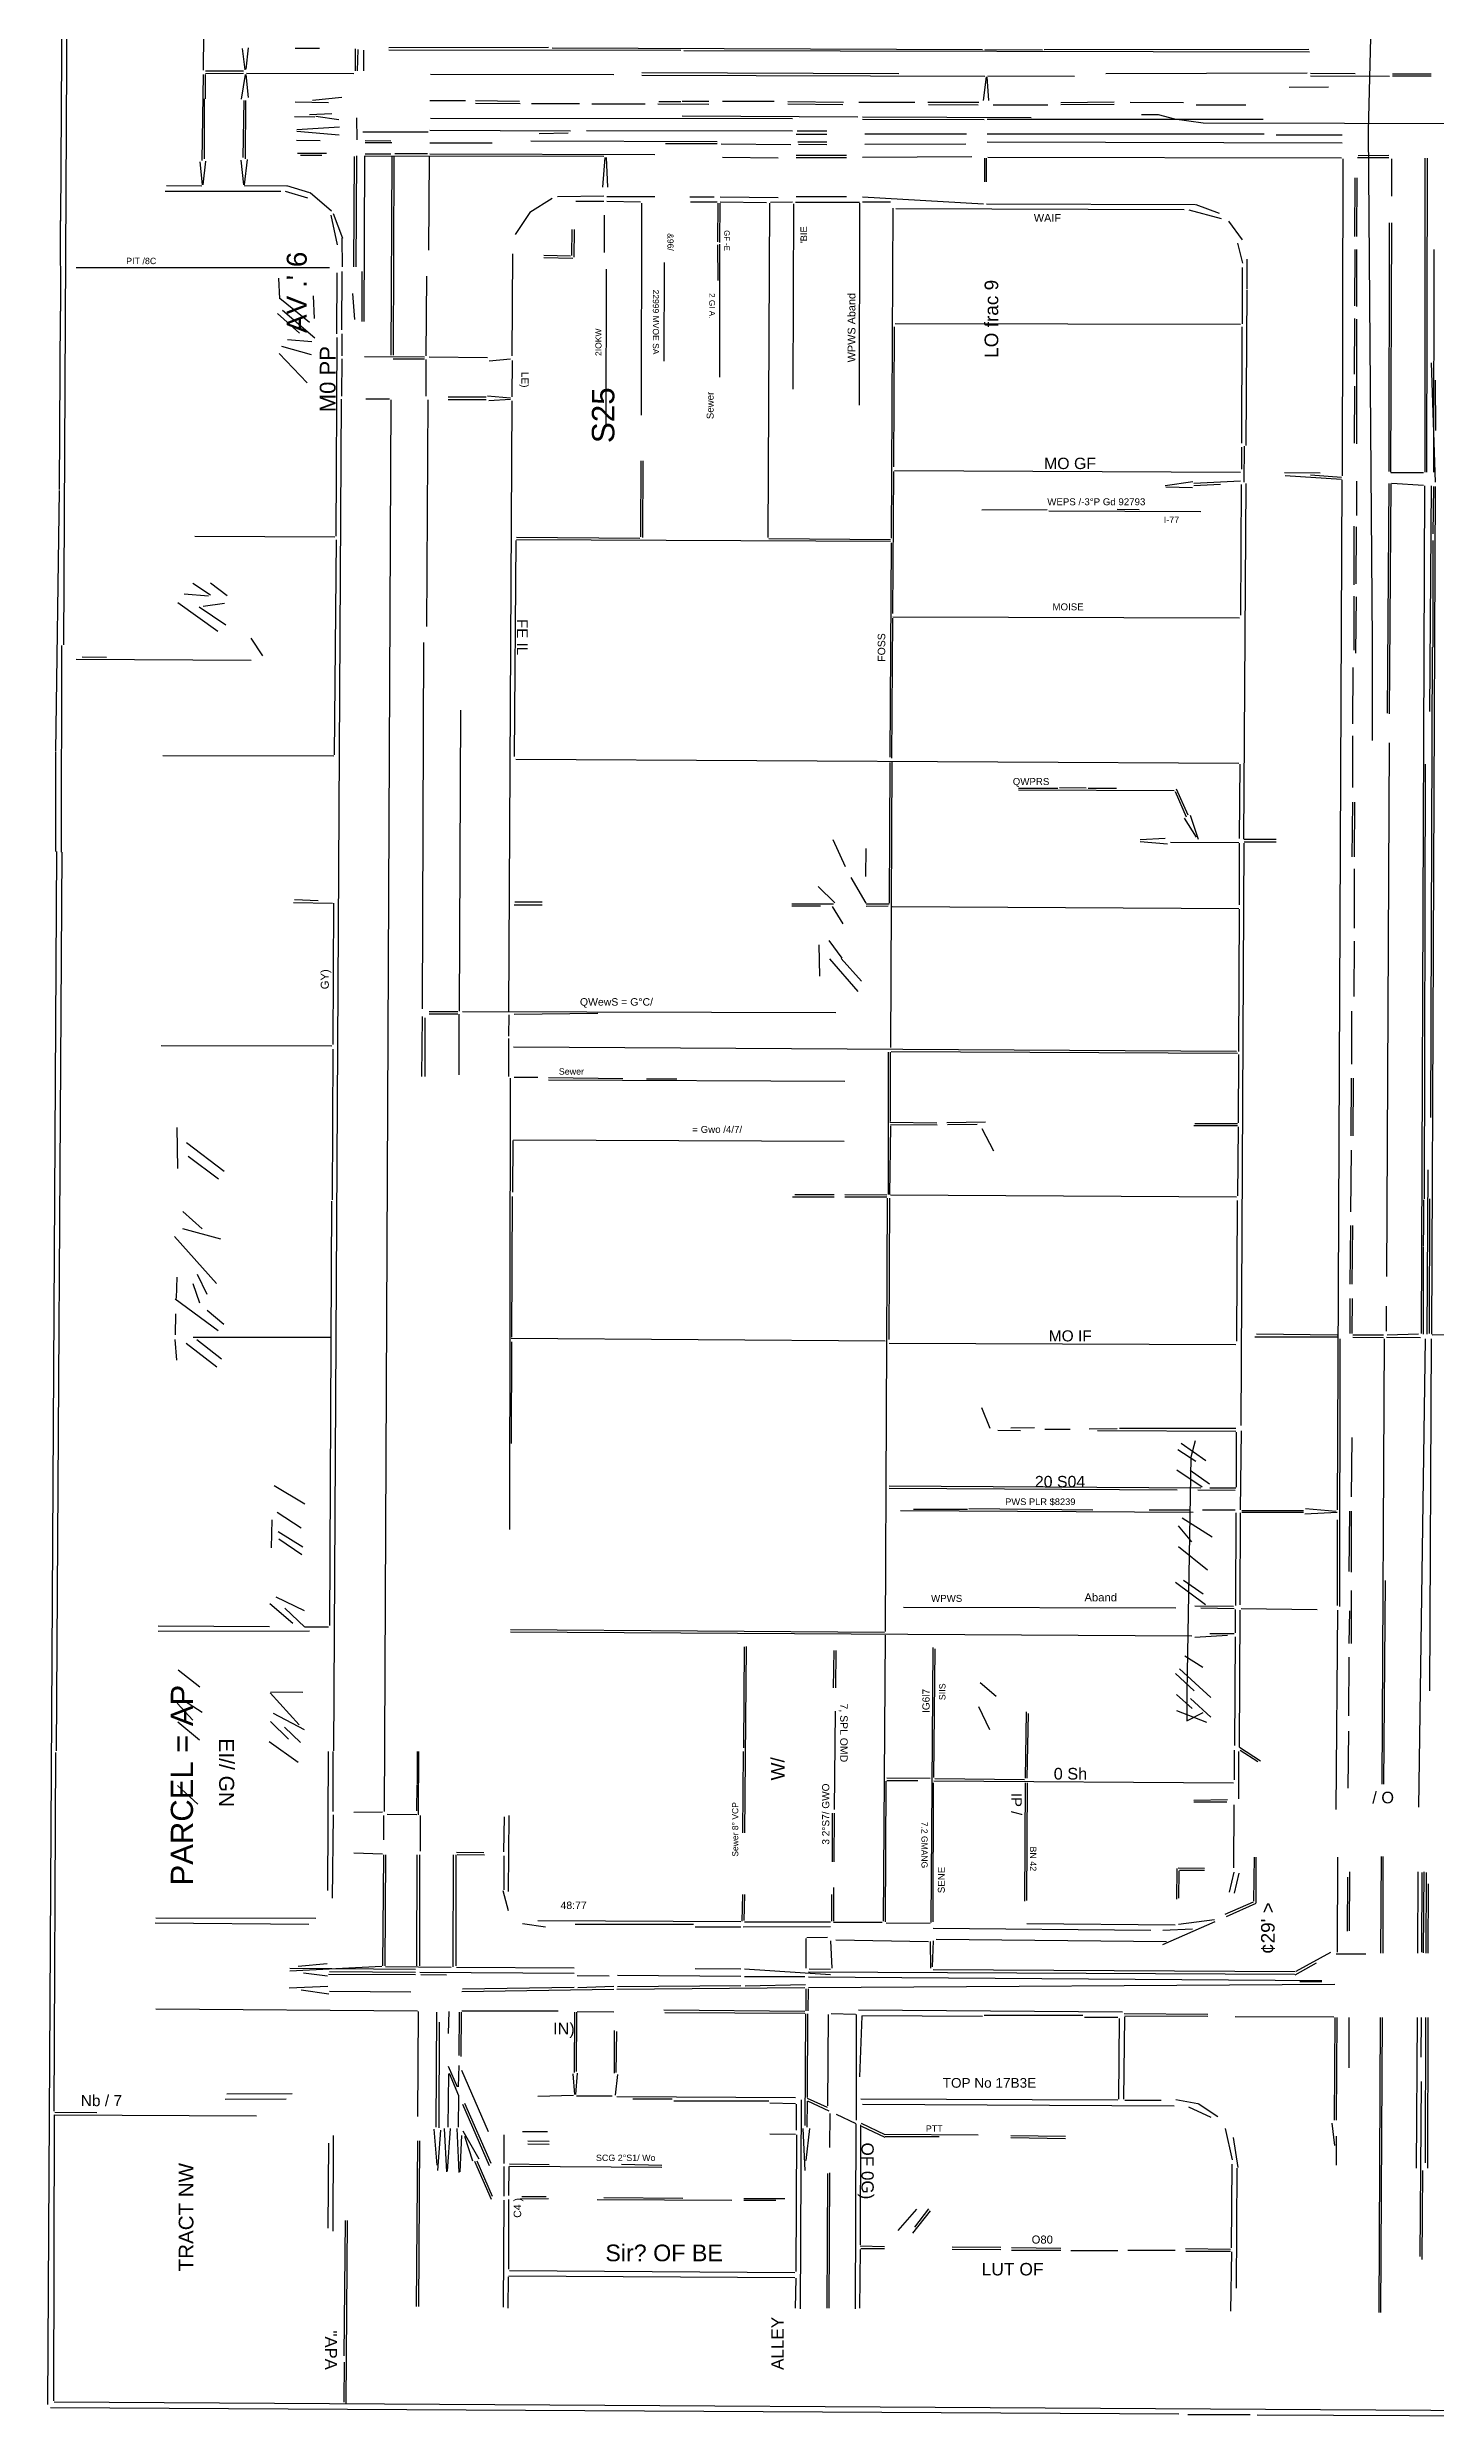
# Model space of a CAD drawing. Header units: feet. Extents: x 12 to 960, y 13 to 702.
# Drawn here: x 18.5 to 208.7, y 22.3 to 346.9 of the extents above; entities that cross this region are included whole.
import ezdxf
from ezdxf.enums import TextEntityAlignment as Align

# ---------------------------------------------------------------- set-up
doc = ezdxf.new("R2010")
doc.units = ezdxf.units.FT
for name, color, linetype in [('AGUA', 4, 'CONTINUOUS'), ('ALCANTARILLADO', 2, 'CONTINUOUS'), ('EJE_VIA', 7, 'CONTINUOUS'), ('GAS', 30, 'CONTINUOUS'), ('TEXTO', 7, 'CONTINUOUS')]:
    doc.layers.add(name, color=color, linetype=linetype)
doc.styles.add('CAD_TEXT', font='Arial')

msp = doc.modelspace()

# ---------------------------------------------------------------- linework, layer by layer
at = {"layer": 'AGUA'}
for p, q in [((199.98, 358.61), (199.43, 335.47)), ((168.4, 337.73), (170.64, 337.73)), ((170.64, 337.73), (172.9, 337.15)), ((172.9, 337.15), (176.84, 336.6)), ((176.84, 336.6), (436.44, 336.02)), ((199.43, 335.47), (199.98, 265.49)), ((199.98, 265.49), (199.98, 251.94)), ((175.73, 156), (175.16, 153.74)), ((175.16, 153.74), (174.6, 121.58)), ((174.6, 121.58), (174.6, 117.63)), ((174.6, 117.63), (176.84, 118.76))]:
    msp.add_line(p, q, dxfattribs=at)
at = {"layer": 'ALCANTARILLADO'}
for p, q in [((110.57, 319.98), (110.56, 301.75)), ((87.14, 205.45), (127.76, 205.27)), ((114.23, 127.8), (113.98, 102.27))]:
    msp.add_line(p, q, dxfattribs=at)
at = {"layer": 'EJE_VIA'}
for p, q in [((21.71, 451.54), (20.69, 265.09)), ((21.04, 450.71), (20.32, 323.11)), ((39.93, 355.29), (39.84, 343.83)), ((45.17, 346.78), (45.53, 343.84)), ((46.02, 346.88), (45.67, 343.94)), ((55.78, 346.77), (52.45, 346.77)), ((60.67, 346.75), (60.67, 343.73)), ((61.03, 346.65), (60.95, 343.73)), ((61.82, 346.54), (61.79, 343.73)), ((87.14, 346.91), (65.26, 346.87)), ((65.26, 346.61), (105.26, 346.57)), ((87.66, 346.89), (146.61, 346.66)), ((105.68, 346.49), (191.41, 346.32)), ((146.93, 346.64), (154.84, 346.6)), ((191.3, 346.65), (155.05, 346.6)), ((39.86, 343.21), (39.68, 331.44)), ((40.11, 343.21), (40.11, 339.88)), ((45.36, 343.66), (40.16, 343.66)), ((45.36, 343.34), (40.16, 343.32)), ((45.6, 343.21), (45.07, 339.84)), ((45.67, 343.21), (46.01, 340.07)), ((45.78, 343.41), (60.47, 343.35)), ((70.99, 343.26), (96.09, 343.2)), ((99.95, 343.47), (135.16, 343.35)), ((99.95, 343.13), (146.93, 343.01)), ((147.09, 342.89), (146.71, 339.65)), ((147.18, 342.9), (147.4, 339.66)), ((147.34, 343.05), (159.22, 342.97)), ((191.09, 343.42), (163.49, 343.32)), ((194.01, 341.48), (188.59, 341.43)), ((191.51, 343.4), (197.66, 343.35)), ((191.51, 343.05), (202.34, 342.98)), ((202.76, 343.33), (208.07, 343.33)), ((202.76, 343.03), (208.07, 343.03)), ((39.99, 339.88), (39.97, 331.65)), ((45.41, 339.67), (45.3, 331.86)), ((45.64, 339.67), (45.6, 331.65)), ((52.45, 339.48), (57.03, 339.37)), ((57.46, 337.85), (54.43, 337.7)), ((58.82, 340.06), (54.84, 339.67)), ((70.88, 339.67), (75.78, 339.65)), ((77.13, 339.64), (83.18, 339.55)), ((77.13, 339.31), (83.28, 339.23)), ((84.84, 339.24), (91.41, 339.24)), ((93.07, 339.22), (100.37, 339.19)), ((102.14, 339.19), (109.11, 339.17)), ((102.24, 339.53), (105.26, 339.52)), ((109.12, 339.52), (105.47, 339.5)), ((118.07, 339.51), (110.99, 339.51)), ((119.95, 339.51), (127.55, 339.42)), ((119.95, 339.19), (127.45, 339.11)), ((129.64, 339.44), (137.34, 339.42)), ((139.11, 339.43), (146.09, 339.41)), ((139.22, 339.1), (145.99, 339.08)), ((148.07, 339.05), (155.57, 339.04)), ((164.64, 339.43), (157.34, 339.34)), ((164.64, 339.09), (157.34, 339.06)), ((166.82, 339.41), (174.11, 339.4)), ((175.89, 339.08), (182.66, 339.04)), ((52.34, 337.45), (55.16, 337.42)), ((58.5, 335.99), (52.66, 335.63)), ((52.66, 335.46), (58.49, 334.94)), ((55.27, 337.52), (58.41, 337.06)), ((60.84, 337.27), (60.9, 334.25)), ((61.72, 335.38), (70.68, 335.35)), ((70.88, 335.6), (90.16, 335.49)), ((70.99, 337.24), (120.57, 337.2)), ((89.85, 335.16), (85.89, 335.09)), ((92.34, 335.54), (120.57, 335.48)), ((105.47, 337.55), (129.53, 337.4)), ((121.09, 335.05), (125.26, 335.04)), ((125.26, 335.45), (121.2, 335.45)), ((130.16, 337.4), (153.28, 337.33)), ((130.16, 337.08), (146.82, 337.04)), ((144.43, 335.05), (130.47, 335.05)), ((185.05, 337.05), (147.24, 337.03)), ((147.24, 335.1), (185.16, 335.07)), ((186.82, 334.96), (195.89, 334.96)), ((39.38, 331.25), (39.72, 328.1)), ((40.17, 331.36), (39.81, 328.11)), ((45, 331.46), (45.39, 328.11)), ((45.86, 331.57), (45.46, 328.12)), ((52.65, 334.21), (55.89, 334.16)), ((52.76, 332.46), (56.72, 332.42)), ((53.18, 332.17), (56.09, 332.15)), ((60.54, 331.96), (60.46, 316.86)), ((60.86, 332.07), (60.74, 316.86)), ((61.94, 332.06), (61.86, 309.36)), ((62.03, 334.18), (65.57, 334.13)), ((65.68, 333.84), (62.03, 333.84)), ((62.03, 332.36), (65.57, 332.34)), ((62.03, 332.06), (94.74, 332.01)), ((65.68, 331.96), (65.57, 304.77)), ((65.97, 331.96), (65.85, 304.77)), ((70.57, 332.34), (66.09, 332.34)), ((70.78, 331.96), (70.69, 319.15)), ((70.89, 333.84), (79.43, 333.84)), ((70.89, 332.37), (101.72, 332.24)), ((84.74, 334.14), (110.26, 334.05)), ((94.88, 331.85), (94.55, 327.78)), ((95.05, 331.86), (95.25, 327.78)), ((103.18, 333.77), (110.26, 333.76)), ((110.78, 333.74), (120.36, 333.64)), ((110.99, 331.89), (118.59, 331.82)), ((127.97, 332.13), (121.09, 332.13)), ((121.09, 331.84), (127.97, 331.84)), ((125.26, 333.93), (121.3, 333.93)), ((121.41, 333.65), (125.26, 333.64)), ((145.16, 331.92), (130.16, 331.83)), ((144.32, 333.65), (130.47, 333.64)), ((146.86, 331.75), (146.86, 328.52)), ((147.11, 331.75), (147.1, 328.52)), ((147.24, 333.98), (195.89, 333.87)), ((147.34, 331.88), (195.78, 331.79)), ((195.95, 331.65), (195.86, 288.21)), ((202.24, 331.81), (197.97, 331.79)), ((202.24, 332.11), (198.07, 332.07)), ((202.62, 331.65), (202.63, 326.54)), ((207.2, 331.75), (207.17, 288.73)), ((207.53, 331.75), (207.43, 288.73)), ((34.84, 327.99), (39.64, 327.97)), ((45.47, 327.99), (51.2, 327.97)), ((51.27, 328.02), (54.42, 327.05)), ((197.6, 329.04), (197.57, 321.02)), ((197.87, 329.04), (197.82, 321.02)), ((34.64, 327.25), (50.47, 327.25)), ((51.08, 327.22), (54.14, 326.32)), ((54.51, 327.04), (57.41, 324.53)), ((87.67, 326.21), (84.59, 324.33)), ((94.74, 326.55), (88.38, 326.44)), ((90.89, 325.85), (94.74, 325.85)), ((95.15, 325.84), (99.74, 325.76)), ((95.16, 326.52), (101.72, 326.51)), ((99.88, 325.61), (99.82, 296.54)), ((106.51, 326.46), (109.84, 326.46)), ((110.26, 325.73), (106.61, 325.73)), ((110.34, 325.61), (110.32, 320.29)), ((110.64, 325.61), (110.57, 320.19)), ((110.67, 326.45), (118.59, 326.37)), ((110.68, 325.75), (117.03, 325.7)), ((117.41, 325.61), (117.2, 279.77)), ((120.57, 325.73), (117.55, 325.69)), ((120.72, 325.5), (120.63, 300.08)), ((120.99, 325.72), (129.74, 325.72)), ((127.97, 326.46), (121.09, 326.45)), ((129.77, 325.61), (129.69, 297.9)), ((130.16, 326.46), (146.72, 325.5)), ((134.01, 325.72), (130.16, 325.72)), ((134.31, 324.88), (134.11, 279.67)), ((134.74, 324.85), (174.22, 324.72)), ((147.14, 325.49), (175.78, 325.41)), ((174.85, 324.69), (179.31, 323.48)), ((175.83, 325.42), (179.03, 324.21)), ((20.27, 323.21), (20.28, 310.81)), ((57.31, 323.93), (58.22, 319.86)), ((57.66, 324.15), (58.92, 320.79)), ((84.57, 324.33), (82.6, 321.31)), ((90.35, 321.96), (90.28, 318.42)), ((90.66, 321.96), (90.6, 318.21)), ((94.79, 323.94), (94.78, 318.84)), ((180.3, 323.14), (182.18, 320.57)), ((202.32, 322.9), (202.27, 288.84)), ((202.62, 322.9), (202.51, 288.73)), ((58.86, 320.81), (58.89, 316.86)), ((82.2, 318.63), (82.14, 304.67)), ((86.51, 318.48), (90.16, 318.38)), ((110.32, 319.88), (110.33, 314.98)), ((181.51, 320.11), (182.2, 317.37)), ((197.6, 319.25), (197.55, 311.54)), ((197.84, 319.25), (197.83, 311.44)), ((208.42, 319.25), (208.36, 288.73)), ((22.45, 316.76), (57.14, 316.75)), ((50.18, 315.3), (50.31, 312.48)), ((58.16, 316.02), (58.13, 307.69)), ((58.86, 316.23), (58.8, 308.21)), ((61.58, 316.23), (61.56, 309.36)), ((70.42, 315.6), (70.33, 304.67)), ((86.51, 318.13), (90.47, 318.04)), ((95.04, 316.54), (95.02, 294.98)), ((102.98, 317.48), (102.96, 303.94)), ((182.15, 316.75), (182.15, 309.04)), ((182.8, 317.9), (182.83, 313.83)), ((50.33, 312.59), (54.43, 309.29)), ((54.92, 312.9), (55.03, 309.77)), ((60.29, 313.22), (60.56, 309.66)), ((182.79, 313.73), (182.67, 292.38)), ((20.24, 310.81), (20.14, 286.33)), ((50.03, 310.47), (53.06, 307.77)), ((50.71, 310.93), (55.14, 307.15)), ((134.52, 308.63), (134.41, 289.46)), ((134.64, 309.08), (181.93, 309)), ((182.12, 308.63), (182.07, 292.69)), ((197.56, 309.77), (197.53, 302.17)), ((197.83, 309.67), (197.83, 292.59)), ((50.57, 306.01), (54.63, 304.86)), ((51.38, 306.91), (54.75, 306.62)), ((58.15, 307.17), (58.01, 279.98)), ((58.82, 307.69), (58.82, 304.67)), ((50.26, 304.98), (54.08, 300.99)), ((58.82, 304.25), (58.81, 299.15)), ((61.93, 304.57), (70.16, 304.52)), ((65.89, 304.25), (70.16, 304.24)), ((70.33, 304.15), (70.33, 299.15)), ((70.78, 304.52), (78.8, 304.44)), ((81.93, 304.23), (79, 303.92)), ((82.17, 304.05), (82.11, 299.04)), ((208.06, 303.73), (208.62, 287.38)), ((58.74, 298.73), (57.7, 113.52)), ((62.14, 298.77), (65.36, 298.76)), ((78.59, 299), (73.39, 299)), ((73.39, 298.7), (78.59, 298.69)), ((78.79, 299.2), (81.93, 298.92)), ((81.93, 298.7), (78.99, 298.51)), ((197.55, 300.5), (197.53, 292.69)), ((208.62, 301.34), (208.66, 294.46)), ((65.54, 298.63), (64.62, 105.19)), ((70.61, 298.63), (70.43, 267.59)), ((82.12, 298.52), (81.69, 214.88)), ((182.43, 292.27), (182.41, 287.38)), ((99.79, 290.29), (99.73, 279.88)), ((100.05, 290.29), (100.02, 279.77)), ((134.53, 288.96), (181.93, 288.73)), ((182.07, 292.17), (182.06, 289.15)), ((20.11, 286.23), (19.6, 250.5)), ((134.41, 288.84), (134.29, 269.36)), ((175.39, 287.39), (171.63, 286.87)), ((171.72, 286.73), (175.37, 286.62)), ((181.93, 287.51), (175.57, 287.18)), ((179.22, 287.02), (175.57, 286.87)), ((182.03, 287.06), (181.96, 269.15)), ((182.68, 287.17), (182.36, 238.42)), ((187.97, 288.67), (192.86, 288.63)), ((188.08, 288.27), (195.78, 287.77)), ((191.51, 288.34), (195.79, 288.06)), ((195.83, 287.69), (195.2, 146.54)), ((197.83, 287.48), (197.83, 282.79)), ((202.27, 287.17), (202.05, 255.71)), ((202.54, 287.17), (202.3, 255.61)), ((202.55, 288.67), (207.03, 288.67)), ((202.65, 287.21), (207.03, 286.95)), ((207.16, 286.86), (206.68, 170.71)), ((208.04, 286.86), (207.81, 255.92)), ((208.62, 286.75), (208.1, 170.61)), ((208.36, 286.75), (208.3, 280.29)), ((155.47, 283.55), (146.51, 283.54)), ((155.68, 283.44), (176.51, 283.35)), ((165.05, 283.64), (168.07, 283.62)), ((38.7, 279.97), (57.87, 279.88)), ((58.05, 279.46), (57.78, 249.98)), ((82.68, 279.36), (82.45, 249.77)), ((82.76, 279.84), (99.64, 279.7)), ((82.76, 279.49), (134.01, 279.26)), ((117.34, 279.64), (134.01, 279.52)), ((197.48, 281.34), (197.46, 273.31)), ((197.77, 281.23), (197.74, 273.42)), ((208.27, 279.36), (208.27, 264.77)), ((134.07, 279.04), (133.89, 249.67)), ((38.45, 273.51), (40.84, 271.9)), ((40.83, 273.55), (43.15, 271.82)), ((36.36, 270.86), (41.87, 266.92)), ((37.23, 272.05), (40.58, 271.77)), ((39.29, 270.29), (42.97, 267.79)), ((42.77, 270.72), (39.83, 270.33)), ((197.47, 271.75), (197.45, 264.36)), ((197.77, 271.65), (197.69, 263.94)), ((134.28, 268.73), (134.14, 249.56)), ((134.32, 268.92), (181.82, 268.78)), ((20.44, 264.98), (20.41, 236.65)), ((22.45, 263.1), (46.41, 262.95)), ((23.28, 263.44), (26.62, 263.38)), ((46.36, 265.96), (47.99, 263.54)), ((70.01, 265.4), (69.84, 215.19)), ((208.18, 264.77), (207.99, 200.29)), ((197.35, 261.96), (197.27, 254.25)), ((75.1, 256.13), (74.9, 214.88)), ((19.62, 250.4), (19.62, 236.75)), ((197.27, 252.59), (197.27, 245.5)), ((202.31, 251.65), (201.96, 178.52)), ((34.32, 249.91), (57.76, 249.84)), ((82.66, 249.4), (181.72, 248.86)), ((133.92, 248.94), (133.8, 229.67)), ((134.18, 249.04), (133.99, 209.88)), ((181.83, 248.73), (181.77, 238.52)), ((207.25, 248.73), (207.1, 189.15)), ((151.51, 245.41), (156.93, 245.41)), ((151.51, 245.22), (172.86, 245.11)), ((157.13, 245.5), (160.78, 245.46)), ((164.95, 245.36), (161.09, 245.36)), ((172.97, 244.98), (174.52, 241.49)), ((173.14, 245.33), (174.72, 241.79)), ((197.28, 243.52), (197.19, 236.02)), ((197.56, 243.52), (197.49, 236.02)), ((174.23, 241.3), (175.85, 238.71)), ((175.04, 241.71), (176.12, 238.43)), ((126.08, 238.41), (127.77, 234.68)), ((130.61, 237.17), (130.58, 233.31)), ((171.61, 238.54), (168.18, 238.34)), ((168.19, 238.13), (171.95, 237.8)), ((172.34, 238.04), (181.72, 237.99)), ((181.75, 237.9), (181.75, 229.46)), ((182.41, 237.9), (182, 158.11)), ((186.82, 238.4), (182.45, 238.39)), ((186.82, 238.04), (182.45, 238.02)), ((19.77, 236.75), (18.51, 23.94)), ((20.5, 236.65), (19.72, 113.52)), ((197.53, 234.36), (197.5, 226.23)), ((124.09, 231.94), (126.36, 229.73)), ((128.57, 233.19), (130.64, 229.67)), ((52.24, 229.77), (57.55, 229.69)), ((52.34, 230.15), (55.58, 230.03)), ((57.7, 229.67), (57.6, 210.29)), ((82.45, 229.45), (86.3, 229.44)), ((86.3, 229.8), (82.55, 229.79)), ((120.47, 229.58), (126.2, 229.58)), ((124.43, 229.26), (120.47, 229.25)), ((125.99, 229.21), (127.47, 226.83)), ((133.8, 229.53), (130.68, 229.53)), ((133.7, 229.27), (130.68, 229.23)), ((134.22, 229.22), (181.72, 228.95)), ((181.76, 228.84), (181.66, 209.36)), ((125.53, 224.54), (127.33, 222.14)), ((197.51, 224.46), (197.48, 216.86)), ((124.16, 223.94), (124.29, 219.67)), ((125.63, 222.04), (129.51, 217.56)), ((127.24, 222.08), (130.02, 219)), ((74.74, 214.8), (70.78, 214.8)), ((70.78, 214.5), (74.74, 214.5)), ((74.88, 214.46), (74.86, 206.13)), ((75.36, 214.81), (126.51, 214.71)), ((81.7, 214.36), (81.66, 211.44)), ((82.45, 214.46), (93.91, 214.59)), ((197.14, 214.88), (197.14, 207.59)), ((69.83, 214.15), (69.76, 205.92)), ((70.22, 213.94), (70.2, 205.92)), ((81.68, 211.13), (81.68, 205.92)), ((34.11, 210.17), (57.45, 210.13)), ((57.6, 209.67), (57.53, 189.04)), ((82.34, 209.97), (181.41, 209.41)), ((133.68, 209.25), (133.66, 189.77)), ((133.96, 209.25), (133.97, 199.77)), ((134.11, 209.33), (181.51, 209.1)), ((181.65, 208.94), (181.6, 199.56)), ((81.89, 205.71), (81.81, 143.84)), ((85.68, 205.77), (82.45, 205.76)), ((87.13, 205.76), (97.34, 205.66)), ((104.74, 205.56), (100.57, 205.56)), ((197.11, 205.71), (197.06, 197.79)), ((197.38, 205.71), (197.35, 197.79)), ((36.25, 198.94), (36.33, 193.31)), ((133.98, 199.15), (133.88, 189.77)), ((133.91, 199.65), (140.36, 199.58)), ((134.01, 199.32), (140.37, 199.3)), ((147.03, 199.65), (141.72, 199.58)), ((145.89, 199.36), (141.82, 199.29)), ((146.51, 198.78), (148.09, 195.72)), ((181.51, 199.17), (175.57, 199.17)), ((175.68, 199.46), (181.51, 199.46)), ((181.63, 199.04), (181.53, 189.56)), ((37.57, 196.87), (42.7, 192.93)), ((37.8, 195.01), (41.94, 191.9)), ((82.25, 197.17), (82.21, 190.09)), ((82.34, 197.23), (127.66, 197.05)), ((197.09, 195.81), (197.02, 187.38)), ((207.62, 193.11), (207.46, 170.61)), ((57.44, 188.83), (57.16, 130.71)), ((82.18, 189.46), (82.08, 170.19)), ((120.57, 189.44), (126.3, 189.43)), ((120.88, 189.76), (126.3, 189.73)), ((127.76, 189.75), (133.49, 189.69)), ((133.49, 189.38), (127.76, 189.38)), ((133.56, 189.25), (133.27, 129.88)), ((133.86, 189.25), (133.75, 169.88)), ((134.01, 189.69), (181.41, 189.41)), ((181.49, 188.94), (181.4, 169.67)), ((207.01, 189.04), (207.01, 185.71)), ((207.84, 189.15), (207.79, 170.71)), ((37.03, 185.08), (42.22, 183.67)), ((37.07, 187.42), (39.71, 185.06)), ((197.01, 185.5), (196.93, 177.48)), ((197.29, 185.5), (197.2, 177.48)), ((207, 185.71), (206.97, 182.69)), ((35.93, 183.98), (41.68, 177.54)), ((206.96, 182.59), (206.95, 170.61)), ((39.03, 178.85), (40.33, 176.11)), ((36.03, 175.46), (41.88, 171.1)), ((36.26, 178.42), (36.15, 175.5)), ((38.44, 177.57), (39.35, 174.89)), ((196.93, 175.5), (196.92, 170.71)), ((197.22, 175.5), (197.17, 170.71)), ((36.05, 173.42), (36.01, 170.5)), ((40.39, 173.88), (42.68, 171.98)), ((201.9, 174.46), (201.88, 171.02)), ((35.95, 169.87), (36.18, 167.05)), ((37.5, 169.39), (41.7, 166.14)), ((38.49, 170.21), (57.24, 170.2)), ((38.99, 169.88), (42.34, 167.24)), ((82.03, 170.08), (133.28, 169.72)), ((82.08, 169.56), (82.04, 155.61)), ((133.8, 169.37), (181.3, 169.18)), ((183.91, 170.25), (195.16, 170.24)), ((184.11, 170.64), (195.16, 170.53)), ((195.56, 169.98), (195.48, 133.31)), ((197.34, 170.53), (201.51, 170.52)), ((197.34, 170.22), (201.51, 170.17)), ((201.61, 169.98), (201.31, 108.94)), ((201.93, 170.18), (206.61, 170.16)), ((206.31, 170.6), (202.03, 170.49)), ((207.22, 169.98), (206.34, 105.81)), ((208.04, 169.98), (207.84, 121.75)), ((211.51, 170.52), (208.18, 170.47)), ((146.46, 160.58), (147.61, 157.71)), ((148.7, 157.45), (151.82, 157.43)), ((153.7, 157.76), (150.47, 157.75)), ((158.59, 157.56), (155.16, 157.55)), ((165.05, 157.62), (161.2, 157.61)), ((162.34, 157.43), (181.3, 157.3)), ((165.36, 157.73), (181.3, 157.71)), ((181.36, 157.17), (181.33, 149.67)), ((182.02, 157.38), (181.91, 146.54)), ((197.19, 156.44), (197.12, 148.31)), ((173.36, 154.79), (175.81, 153.2)), ((173.82, 155.69), (177.21, 153.32)), ((49.56, 149.86), (53.78, 147.35)), ((133.8, 149.84), (176.51, 149.55)), ((133.8, 149.51), (173.28, 149.26)), ((173.23, 152.04), (176.67, 149.7)), ((175.03, 151.97), (177.71, 150.12)), ((181.3, 149.53), (177.76, 149.53)), ((49.97, 146.2), (53.27, 144.09)), ((135.36, 146.47), (175.47, 146.21)), ((137.14, 146.63), (144.53, 146.62)), ((144.74, 146.73), (161.72, 146.53)), ((169.43, 146.53), (175.05, 146.52)), ((176.09, 149.26), (181.2, 149.24)), ((176.72, 146.53), (181.2, 146.52)), ((181.3, 146.13), (181.24, 133.42)), ((181.91, 146.13), (181.84, 133.52)), ((182.14, 146.47), (190.57, 146.46)), ((190.57, 146.17), (182.14, 146.16)), ((195.16, 146.18), (190.77, 145.93)), ((190.86, 146.72), (195.05, 146.34)), ((196.86, 146.34), (196.79, 138.1)), ((197.11, 146.34), (197.1, 138)), ((49.25, 145.19), (49.18, 141.33)), ((50.14, 143.57), (53.49, 141.48)), ((173.39, 144.34), (175.24, 142.16)), ((173.94, 145.46), (178.05, 142.86)), ((195.2, 145.19), (195.19, 133.42)), ((50.19, 142.59), (53.36, 140.4)), ((173.47, 141.54), (177.44, 138.34)), ((173.04, 136.61), (177.15, 133.55)), ((174.15, 136.9), (176.82, 135.02)), ((201.75, 136.86), (201.53, 108.94)), ((48.98, 133.72), (52.14, 131.01)), ((49.81, 134.6), (53.68, 132.75)), ((135.78, 133.22), (173.07, 133.1)), ((175.68, 133.4), (180.99, 133.34)), ((176.51, 133.12), (181.09, 133.02)), ((197.11, 135.5), (197.1, 128.21)), ((33.7, 130.65), (48.91, 130.57)), ((54.43, 129.93), (33.7, 129.86)), ((51.04, 133.06), (53.78, 130.48)), ((53.8, 130.52), (57.03, 130.52)), ((81.93, 130.16), (133.18, 129.8)), ((181.22, 132.9), (181.22, 129.67)), ((181.83, 132.79), (181.77, 114.04)), ((182.03, 133.03), (192.45, 132.9)), ((195.22, 132.79), (195.02, 105.5)), ((196.85, 132.69), (196.8, 128.21)), ((81.93, 129.82), (175.26, 129.28)), ((113.96, 127.79), (113.85, 113.94)), ((126.22, 127.27), (126.15, 122.17)), ((126.5, 127.27), (126.45, 122.17)), ((133.28, 129.36), (132.97, 90.19)), ((139.79, 127.69), (139.5, 89.98)), ((140.09, 127.48), (139.9, 109.88)), ((180.16, 129.32), (175.67, 129.05)), ((177.76, 129.58), (181.09, 129.58)), ((181.22, 129.15), (181.13, 114.25)), ((36.42, 124.61), (39.41, 122.28)), ((173.03, 124.12), (175.58, 121.75)), ((173.59, 124.77), (177.88, 120.83)), ((174.33, 126.55), (176.76, 124.99)), ((196.77, 126.34), (196.75, 118.31)), ((37.14, 120.47), (39.72, 118.81)), ((49.03, 121.45), (53, 117.09)), ((49.11, 121.61), (53.49, 121.54)), ((146.29, 122.88), (148.47, 121)), ((173.19, 121.25), (175.33, 119.32)), ((175.11, 120.67), (177.89, 118.13)), ((36.3, 120.07), (38.41, 117.72)), ((36.38, 117.47), (39.33, 115.02)), ((49.06, 117.53), (51.55, 115.12)), ((49.45, 118.69), (53.69, 116.42)), ((126.43, 118.94), (126.27, 105.5)), ((146.06, 119.6), (147.58, 116.45)), ((152.56, 118.84), (152.44, 109.77)), ((152.86, 118.63), (152.69, 109.77)), ((173.19, 119.06), (177.3, 117.43)), ((48.9, 114.8), (52.84, 111.97)), ((50.99, 116.76), (53.19, 114.68)), ((181.09, 113.63), (181.06, 109.56)), ((181.82, 114), (184.67, 112.17)), ((196.75, 116.23), (196.64, 108.42)), ((19.61, 113.31), (19.41, 64.15)), ((56.96, 113.42), (56.87, 94.36)), ((57.62, 113.42), (57.62, 105.19)), ((69.16, 113.42), (69.15, 108.94)), ((69.36, 113.42), (69.31, 104.77)), ((113.8, 113.42), (113.74, 102.27)), ((181.68, 113.42), (181.68, 106.96)), ((181.9, 113.59), (184.32, 112.06)), ((36.32, 108.76), (39.11, 106.23)), ((69.1, 108.84), (69.07, 105.29)), ((133.37, 109.36), (133.27, 90.09)), ((133.49, 109.8), (139.43, 109.76)), ((133.49, 109.45), (137.76, 109.44)), ((139.85, 109.15), (139.8, 90.08)), ((139.95, 109.39), (180.99, 109.13)), ((140.05, 109.72), (152.34, 109.58)), ((152.43, 109.15), (152.34, 92.9)), ((152.72, 109.15), (152.61, 93)), ((57.63, 104.77), (57.5, 93.31)), ((64.43, 105.12), (60.47, 105.07)), ((64.54, 104.67), (64.55, 101.34)), ((65.05, 104.82), (69.11, 104.81)), ((69.56, 104.67), (69.55, 99.77)), ((81.09, 104.46), (81, 99.67)), ((81.71, 104.67), (81.64, 94.25)), ((126, 104.98), (125.99, 98.31)), ((126.28, 104.98), (126.25, 98.31)), ((180.16, 106.8), (175.57, 106.73)), ((180.05, 106.5), (175.57, 106.49)), ((181.01, 106.13), (181, 97.48)), ((60.47, 99.52), (64.43, 99.42)), ((64.54, 99.25), (64.43, 84.04)), ((64.81, 99.25), (64.75, 84.04)), ((69.13, 99.25), (69.06, 84.04)), ((69.49, 99.25), (69.47, 84.04)), ((74.11, 99.25), (74.05, 83.94)), ((74.44, 99.25), (74.46, 84.04)), ((74.53, 99.65), (78.28, 99.58)), ((74.63, 99.33), (78.39, 99.29)), ((81.02, 99.15), (81.01, 94.46)), ((173.38, 97.48), (177.03, 97.46)), ((183.8, 98.94), (183.73, 92.9)), ((184.06, 98.94), (184.02, 92.69)), ((195.25, 98.94), (195.18, 85.92)), ((201.2, 99.04), (201.12, 85.81)), ((201.46, 99.04), (201.42, 85.81)), ((80.91, 94.39), (81.63, 91.62)), ((126.17, 94.77), (126.17, 90.19)), ((173.21, 97.38), (173.18, 93.21)), ((173.5, 97.06), (173.44, 93.32)), ((173.59, 97.18), (177.03, 97.17)), ((181.04, 96.87), (180.41, 94.14)), ((181.72, 96.77), (181.09, 94.02)), ((196.6, 96.23), (196.53, 88.83)), ((196.85, 96.96), (196.82, 88.84)), ((206.25, 96.96), (206.18, 85.81)), ((206.77, 96.86), (206.75, 85.92)), ((207.04, 96.96), (206.96, 85.82)), ((207.38, 96.86), (207.32, 85.81)), ((207.64, 95.29), (207.62, 85.81)), ((113.73, 93.83), (113.64, 90.19)), ((113.99, 93.84), (113.91, 90.29)), ((125.93, 93.84), (125.93, 90.19)), ((183.67, 92.76), (179.81, 91.08)), ((184.06, 92.6), (179.98, 90.77)), ((33.28, 89.93), (54.32, 89.79)), ((33.38, 90.62), (55.26, 90.57)), ((83.57, 89.85), (86.73, 89.4)), ((85.68, 90.28), (113.49, 90.13)), ((90.78, 89.79), (107.03, 89.79)), ((107.24, 89.39), (113.49, 89.39)), ((125.78, 89.38), (113.8, 89.34)), ((125.78, 90.06), (114.01, 90.05)), ((122.39, 87.79), (122.39, 83.73)), ((125.36, 87.92), (122.55, 87.91)), ((126.2, 90.06), (132.87, 90.03)), ((133.39, 89.97), (139.43, 89.9)), ((139.84, 89.2), (169.64, 88.96)), ((140.26, 87.72), (171.82, 87.41)), ((152.66, 89.85), (172.97, 89.67)), ((178.44, 90.09), (171.27, 86.94)), ((175.38, 89.09), (171.3, 88.89)), ((178.38, 90.36), (173.47, 89.7)), ((125.79, 87.49), (125.95, 83.73)), ((126.51, 87.61), (139.22, 87.41)), ((139.44, 87.38), (139.47, 83.73)), ((139.85, 87.48), (139.7, 83.94)), ((192.31, 84.42), (189.37, 82.8)), ((194.29, 85.9), (189.51, 83.26)), ((195.05, 85.72), (199.12, 85.68)), ((56.94, 81.21), (51.62, 81.01)), ((51.72, 83.38), (64.32, 83.99)), ((51.72, 83.76), (68.91, 83.59)), ((56.85, 84.35), (52.86, 83.95)), ((53.59, 83.1), (56.86, 82.67)), ((57.03, 82.92), (68.91, 82.89)), ((57.14, 83.26), (68.91, 83.17)), ((64.84, 83.98), (73.8, 83.86)), ((69.53, 83.19), (90.68, 83.04)), ((69.64, 82.85), (73.18, 82.84)), ((74.53, 83.86), (90.68, 83.78)), ((91.09, 82.72), (95.47, 82.7)), ((96.09, 81.21), (91.19, 81.06)), ((96.61, 82.78), (113.49, 82.63)), ((113.49, 81.31), (96.61, 81.18)), ((107.24, 83.71), (113.49, 83.65)), ((114.01, 83.65), (125.78, 82.85)), ((114.01, 82.59), (122.24, 82.58)), ((122.34, 81.46), (114.11, 81.29)), ((122.76, 83.25), (189.32, 82.9)), ((122.76, 82.53), (193.07, 82.03)), ((194.84, 81.51), (122.76, 81.04)), ((122.86, 83.63), (125.78, 83.59)), ((139.84, 83.54), (189.43, 83.26)), ((193.07, 81.86), (190.05, 81.85)), ((33.38, 78.15), (69.22, 77.88)), ((53.28, 80.78), (57.07, 80.2)), ((57.13, 80.6), (68.28, 80.5)), ((96.1, 80.8), (75.26, 80.48)), ((90.68, 81.07), (75.36, 80.86)), ((122.24, 81.04), (96.51, 80.82)), ((102.97, 78.01), (122.24, 77.84)), ((122.4, 80.92), (122.38, 77.9)), ((122.7, 80.92), (122.69, 77.9)), ((129.63, 78.04), (165.78, 77.75)), ((69.28, 77.79), (69.19, 63.42)), ((71.81, 77.69), (71.73, 61.96)), ((72.18, 76.34), (72.14, 61.86)), ((73.49, 77.79), (73.42, 74.77)), ((74.9, 77.69), (74.85, 71.75)), ((75.17, 77.69), (75.15, 71.65)), ((88.49, 77.84), (75.26, 77.83)), ((90.73, 77.69), (90.65, 69.46)), ((90.97, 77.69), (90.94, 69.56)), ((91.09, 77.81), (96.09, 77.77)), ((96.15, 75.19), (96.13, 69.36)), ((96.45, 75.08), (96.36, 69.46)), ((103.07, 77.68), (122.24, 77.55)), ((122.36, 77.48), (122.25, 62.17)), ((122.65, 77.48), (122.57, 66.02)), ((125.47, 77.38), (125.38, 64.88)), ((125.88, 77.52), (129.22, 77.45)), ((129.28, 77.38), (129.28, 62.9)), ((130.06, 77.16), (129.76, 68.83)), ((130.05, 77.27), (146.62, 77.16)), ((146.82, 77.32), (160.36, 77.32)), ((165.16, 76.99), (160.57, 76.98)), ((165.3, 76.86), (165.25, 65.81)), ((166.05, 77.07), (165.92, 65.81)), ((165.99, 77.54), (177.45, 77.44)), ((166.09, 77.2), (177.45, 77.17)), ((181.2, 77.13), (194.74, 77.06)), ((194.88, 76.96), (194.76, 62.9)), ((195.15, 76.96), (195.06, 62.9)), ((196.78, 76.96), (196.77, 70.09)), ((201.09, 76.96), (200.87, 36.54)), ((201.36, 76.96), (201.12, 36.54)), ((206.15, 76.96), (206.01, 56.34)), ((206.71, 76.96), (206.66, 71.54)), ((207.29, 76.96), (207.25, 57.06)), ((207.59, 76.96), (207.57, 56.34)), ((73.45, 69.25), (73.38, 61.96)), ((73.4, 70.3), (74.64, 67.48)), ((73.53, 69.33), (74.84, 66.29)), ((74.86, 70.4), (74.77, 67.48)), ((75.24, 69.76), (78.89, 61.37)), ((90.46, 69.27), (90.71, 66.44)), ((91.09, 69.37), (90.87, 66.44)), ((96.58, 69.17), (96.29, 66.34)), ((206.68, 68.21), (206.52, 44.25)), ((51.2, 65.8), (42.86, 65.72)), ((52.03, 66.52), (43.07, 66.46)), ((74.8, 66.23), (74.79, 61.96)), ((75.38, 65.09), (79.03, 56.7)), ((75.64, 65.22), (79.23, 57.01)), ((90.57, 66.29), (85.67, 66.16)), ((90.99, 66.25), (95.89, 66.23)), ((96.51, 66.15), (120.99, 66.02)), ((98.7, 65.84), (104.11, 65.84)), ((117.34, 65.52), (104.32, 65.52)), ((117.45, 65.27), (120.99, 65.21)), ((121.08, 65.09), (121.07, 61.54)), ((121.75, 65.71), (121.62, 37.06)), ((122.56, 65.5), (122.55, 61.96)), ((122.6, 65.92), (125.32, 64.7)), ((122.64, 65.58), (125.53, 64.17)), ((129.95, 65.85), (165.16, 65.69)), ((130.16, 65.12), (172.86, 64.88)), ((166.09, 65.66), (171.09, 65.63)), ((173.06, 65.72), (176.11, 65.19)), ((176.12, 65.18), (178.84, 63.43)), ((19.43, 63.63), (19.34, 24.46)), ((19.53, 64.02), (25.26, 63.95)), ((19.53, 63.65), (47.14, 63.51)), ((72.85, 61.76), (73.17, 55.82)), ((73.67, 61.77), (73.27, 55.93)), ((74.59, 61.76), (74.86, 55.72)), ((121.98, 61.76), (122.26, 56.02)), ((122.9, 61.77), (122.39, 57.38)), ((125.68, 63.84), (125.62, 59.15)), ((126.57, 63.75), (129.27, 62.47)), ((129.27, 62.38), (129.14, 37.06)), ((129.9, 62.27), (129.82, 45.81)), ((130, 62.49), (133.23, 60.93)), ((130.03, 62.11), (133.22, 60.58)), ((174.83, 64.74), (177.86, 63.3)), ((179.84, 61.75), (180.8, 57.46)), ((194.45, 62.51), (194.83, 59.46)), ((57.03, 59.77), (56.94, 48.11)), ((57.66, 60.82), (57.6, 47.69)), ((69.2, 60.08), (69.04, 37.38)), ((69.46, 60.09), (69.34, 37.38)), ((71.45, 61.67), (71.84, 56.75)), ((72.36, 61.56), (71.96, 56.03)), ((75.25, 60.82), (74.99, 55.82)), ((75.4, 61.46), (77.59, 57.59)), ((75.62, 60.73), (76.75, 57.32)), ((81.01, 60.92), (81.02, 56.96)), ((83.59, 61.36), (87.03, 61.35)), ((84.32, 60.06), (87.24, 60.05)), ((84.32, 59.67), (87.24, 59.64)), ((117.45, 61.06), (120.99, 61.01)), ((121.1, 60.92), (121.02, 42.17)), ((133.18, 60.97), (145.99, 60.89)), ((140.68, 60.64), (133.28, 60.64)), ((150.47, 60.82), (157.97, 60.74)), ((150.47, 60.53), (157.97, 60.41)), ((180.92, 60.52), (181.56, 56.43)), ((195.03, 60.71), (195.03, 56.75)), ((77.03, 57.27), (79.3, 52.1)), ((77.34, 57.32), (79.44, 52.49)), ((81.02, 56.54), (81.02, 52.48)), ((81.73, 56.54), (81.66, 52.58)), ((81.82, 56.91), (87.24, 56.85)), ((97.13, 56.88), (102.66, 56.73)), ((125.35, 55.61), (125.29, 37.17)), ((125.64, 55.71), (125.54, 37.17)), ((180.75, 56.86), (180.65, 45.4)), ((181.42, 56.34), (181.33, 39.88)), ((206.89, 56.02), (206.79, 43.84)), ((81.01, 51.96), (80.92, 37.27)), ((81.69, 52.06), (81.65, 42.48)), ((87.14, 52.14), (83.28, 52.09)), ((86.82, 52.41), (83.49, 52.41)), ((93.8, 52.02), (112.24, 51.93)), ((94.74, 52.32), (105.57, 52.24)), ((113.91, 52.19), (119.53, 52.16)), ((59.3, 49.15), (59.12, 30.61)), ((59.59, 49.15), (59.38, 24.15)), ((113.91, 51.93), (118.28, 51.93)), ((137.55, 50.73), (135, 47.77)), ((139.41, 50.49), (136.99, 47.41)), ((139.2, 50.75), (137.29, 48.25)), ((129.85, 45.71), (133.18, 45.62)), ((142.45, 45.54), (149.11, 45.52)), ((150.57, 45.48), (157.34, 45.36)), ((81.82, 42.32), (120.89, 42.04)), ((129.83, 45.19), (129.77, 37.17)), ((129.95, 45.32), (133.18, 45.31)), ((142.45, 45.25), (149.12, 45.17)), ((150.57, 45.11), (157.34, 45.1)), ((158.7, 45.05), (165.16, 45.03)), ((172.97, 45.03), (166.51, 45.03)), ((174.42, 45.34), (180.57, 45.25)), ((174.43, 44.98), (180.57, 44.97)), ((180.69, 44.88), (180.56, 36.75)), ((81.64, 41.44), (81.57, 37.17)), ((81.72, 41.59), (120.89, 41.34)), ((121.05, 41.24), (120.94, 37.17)), ((59.14, 29.77), (59.13, 24.25)), ((18.91, 23.56), (173.49, 22.65)), ((19.43, 24.32), (259.01, 22.87)), ((174.74, 22.6), (183.28, 22.57)), ((184.22, 22.53), (235.37, 22.29))]:
    msp.add_line(p, q, dxfattribs=at)
at = {"layer": 'GAS'}
msp.add_line((81.82, 56.59), (102.66, 56.46), dxfattribs=at)

# ---------------------------------------------------------------- texts
at = {"layer": 'TEXTO', "style": 'CAD_TEXT'}
for s, height, rotation, p in [('&96/', 0.836, 270, (103.86, 320.27)), ('GF -E', 0.76, 270, (111.59, 320.47)), ("'BIE", 0.912, 90, (122.12, 321.27)), ("AV .' 6", 2.736, 90, (52.66, 313.37)), ('LO frac 9', 1.862, 90, (147.82, 309.73)), ('22999 MVOE SA', 0.8359, 270, (101.86, 309.3)), ('2 GI A.', 0.798, 270, (109.56, 311.53)), ('WPWS Aband', 1.064, 90, (128.66, 308.53)), ('M0 PP', 2.166, 90, (56.9, 301.47)), ('2IOKW', 0.836, 90, (93.99, 306.53)), ('LE)', 0.988, 270, (83.93, 301.4)), ('S25', 3.078, 90, (94.63, 296.53)), ('Sewer', 0.95, 90, (109.29, 297.87)), ('FE IL', 1.482, 270, (83.56, 266.14)), ('FOSS', 1.026, 90, (132.76, 264.7)), ('GY)', 1.102, 90, (56.5, 219.24)), ('PARCEL = AP', 3.0398, 90, (36.93, 108.82)), ('IG6l7', 0.988, 90, (138.86, 120.35)), ('SIIS', 0.874, 90, (141.09, 121.61)), ('7, SPL OMD', 1.026, 270, (127.62, 115.98)), ('EI// GN', 2.052, 270, (43.06, 110.52)), ('W/', 1.862, 90, (118.56, 111.05)), ('3 2°S7/ GWO', 0.9879, 90, (125.12, 104.85)), ('IP /', 1.444, 270, (151.25, 106.22)), ('Sewer 8° VCP', 0.8359, 90, (112.72, 102.75)), ('7.2 GMANG', 0.836, 270, (138.66, 100.62)), ('SENE', 0.95, 90, (140.96, 95.82)), ('BN 42', 0.874, 270, (153.55, 98.72)), ("¢29' >", 1.862, 90, (185.69, 89.22)), ('OF 0G)', 1.672, 270, (130.86, 55.95)), ('TRACT NW', 2.014, 90, (37.5, 49.62)), ('C4 )', 1.026, 90, (82.89, 50.89)), ('ALLEY', 1.672, 90, (118.52, 32.32)), ('"APA', 1.634, 270, (57.36, 31.39))]:
    msp.add_text(s, height=height, rotation=rotation, dxfattribs=at).set_placement(p, align=Align.MIDDLE_CENTER)
for s, height, p in [('WAIF', 1.064, (155.49, 323.57)), ('PIT /8C', 0.874, (31.36, 317.67)), ('MO GF', 1.558, (158.59, 289.93)), ('WEPS /-3°P Gd 92793', 0.9499, (162.19, 284.67)), ('I-77', 0.874, (172.49, 282.2)), ('MOISE', 0.95, (158.32, 270.27)), ('QWPRS', 0.95, (153.25, 246.34)), ('QWewS = G°C/', 1.0259, (96.46, 216.14)), ('Sewer', 0.874, (90.29, 206.61)), ('= Gwo /4/7/', 0.9499, (110.26, 198.67)), ('MO IF', 1.52, (158.62, 170.38)), ('20 S04', 1.558, (157.22, 150.41)), ('PWS PLR $8239', 0.9119, (154.52, 147.65)), ('WPWS', 0.95, (141.69, 134.41)), ('Aband', 1.102, (162.79, 134.55)), ('0 Sh', 1.596, (158.65, 110.38)), ('/ O', 1.596, (201.48, 107.12)), ('48:77', 1.026, (90.59, 92.35)), ('IN)', 1.596, (89.26, 75.45)), ('TOP No 17B3E', 1.3299, (147.55, 68.02)), ('Nb / 7', 1.52, (25.9, 65.59)), ('PTT', 0.874, (139.99, 61.75)), ('SCG 2°S1/ Wo', 0.8739, (97.73, 57.75)), ('Sir? OF BE', 2.28, (102.99, 44.72)), ('O80', 1.102, (154.79, 46.55)), ('LUT OF', 1.71, (150.72, 42.49))]:
    msp.add_text(s, height=height, dxfattribs=at).set_placement(p, align=Align.MIDDLE_CENTER)

doc.saveas('drawing.dxf')
